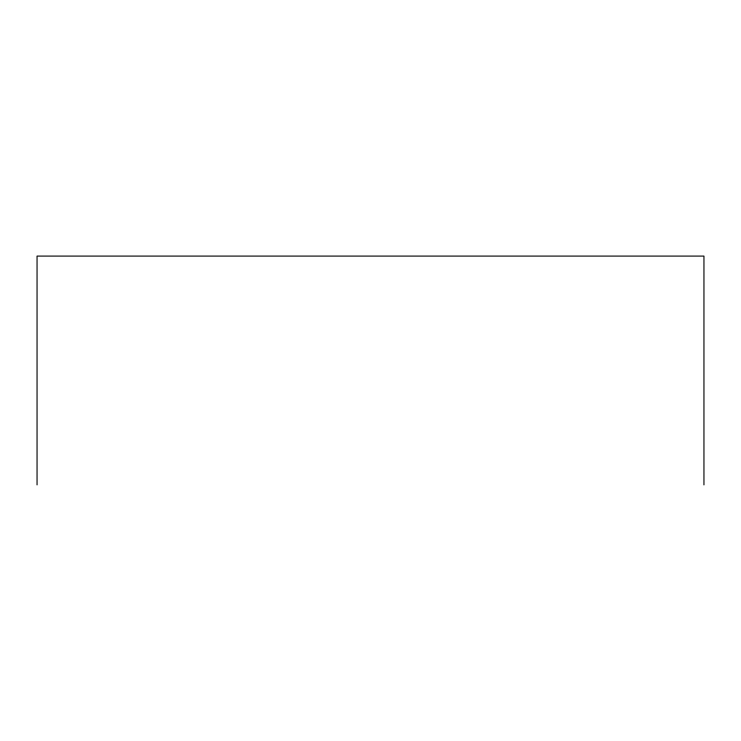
<?xml version="1.0" encoding="UTF-8"?>
<svg xmlns="http://www.w3.org/2000/svg" width="741" height="741" viewBox="0 0 741 741"><rect width="100%" height="100%" fill="white"/><g stroke="black" fill="none" stroke-linecap="round" stroke-linejoin="round"><path stroke-width="1.11" d="M703.95 484.91L703.95 256.09L37.05 256.09L37.05 484.91"/></g></svg>
